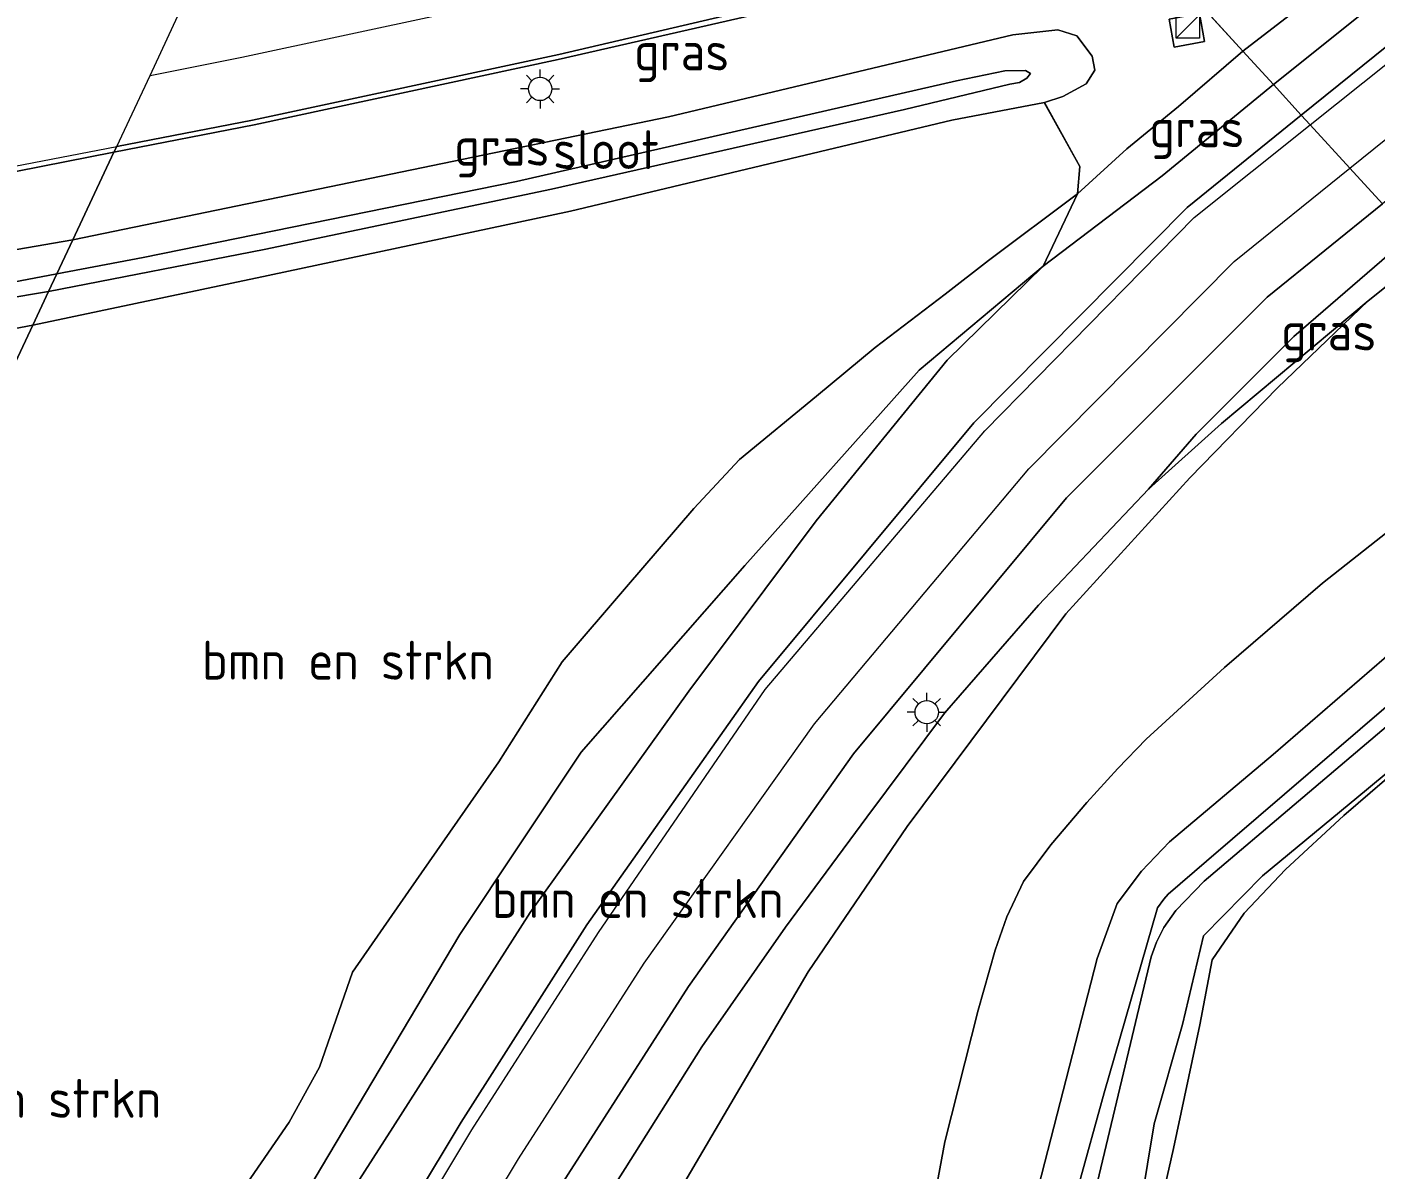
# Model space of a CAD drawing. Extents: x 253736 to 255979, y 477184 to 479215.
# Drawn here: x 253896 to 253982.6, y 477443.2 to 477516.6 of the extents above; entities that cross this region are included whole.
import ezdxf
from ezdxf.enums import TextEntityAlignment as Align

# ---------------------------------------------------------------- set-up
doc = ezdxf.new("R2010")
doc.units = 0
for name, color, linetype, lineweight in [('af-bs-rasterhekwerk', 8, 'hekwerk', 18), ('bp-b5-bomenstruiken', 8, 'Continuous', 18), ('bp-b5-grasland', 8, 'Continuous', 18), ('gw-bs-insteekwatergang', 8, 'Continuous', 18), ('gw-bs-kruinlijn', 8, 'Continuous', 18), ('gw-bs-teenlijn', 8, 'Continuous', 18), ('mk-bs-streep 0.15', 8, 'Continuous', 18), ('og-b5-grond_ingericht', 8, 'Continuous', 18), ('og-b5-water', 8, 'Continuous', 18), ('og-bs-hulpgeometrie', 8, 'Continuous', 18), ('og-bs-inrichtingselement', 8, 'Continuous', 18), ('og-bs-terreinafscheiding', 8, 'Continuous', 18), ('vh-b5-verh_soort', 8, 'Continuous', 18), ('wh-bs-waterlijn', 8, 'Continuous', 18), ('wm-bs-lichtmast', 8, 'Continuous', 18)]:
    doc.layers.add(name, color=color, linetype=linetype, lineweight=lineweight)
doc.styles.add('rtw_iso', font='isocp.shx')
doc.linetypes.add('hekwerk', pattern='A,7,-1.5,[1,RTW.shx,S=0.75,R=0,X=0,Y=0],-1.5', length=10)

# ---------------------------------------------------------------- blocks, each defined once
blk = doc.blocks.new('RW1 Buren totaal_ACAD_1_FMEBLOCK21')
at = {"layer": 'og-b5-grond_ingericht'}
blk.add_polyline3d([(-45.346, 15.011, 22.924), (-43.381, 23.743, 23.059), (-41.691, 31.682, 23.005), (-40.903, 35.851, 22.981), (-38.829, 38.855, 22.906), (-36.178, 41.653, 22.738), (-32.432, 45.139, 22.711), (-26.27, 50.414, 22.867)], dxfattribs=at)
blk = doc.blocks.new('dtbattr-r')
at = {"style": 'rtw_iso'}
blk.add_attdef('TAG', text='', height=2.5, dxfattribs=at).set_placement((0, 0), align=Align.MIDDLE_CENTER)
blk = doc.blocks.new('RW1 Buren totaal_ACAD_1_FMEBLOCK25')
at = {"layer": 'bp-b5-grasland'}
for points in [[(37.604, 1.981, 22.717), (33.462, -1.578, 22.693), (30.141, -4.284, 22.699), (26.973, -7.188, 22.711), (27.117, -5.425, 22.711), (24.841, -1.312, 22.72), (26.023, -0.938, 22.687), (27.536, -0.116, 22.654), (28.082, 0.766, 22.654), (27.915, 1.668, 22.663), (26.935, 2.979, 22.741), (25.701, 3.36, 22.786), (22.819, 3.027, 22.819), (0.687, -2.238, 22.795), (-37.604, -10.135, 22.801), (-34.964, -4.514, 23.136), (-25.957, -2.749, 23.15), (-6.402, 1.448, 23.256), (12.267, 5.736, 23.222), (30.155, 10.135, 23.287)], [(34.81, 4.402, 22.84), (32.863, 4.043, 22.813), (33.194, 2.242, 22.836), (35.141, 2.6, 22.86)]]:
    blk.add_polyline3d(points, close=True, dxfattribs=at)
blk = doc.blocks.new('kast')
blk.add_line((-0.75, -0.75), (0.75, 0.75))
blk.add_lwpolyline([(-0.75, 0.75), (0.75, 0.75), (0.75, -0.75), (-0.75, -0.75)], close=True)
blk = doc.blocks.new('lantaarnpaal')
for p, q in [((-0.884, 0.884), (-0.53, 0.53)), ((0, 0.75), (0, 1.25)), ((0.53, 0.53), (0.884, 0.884)), ((-0.75, 0), (-1.25, 0)), ((0.75, 0), (1.25, 0)), ((-0.53, -0.53), (-0.884, -0.884)), ((0, -0.75), (0, -1.25)), ((0.53, -0.53), (0.884, -0.884))]:
    blk.add_line(p, q)
blk.add_circle((0, 0), 0.75)

msp = doc.modelspace()

# ---------------------------------------------------------------- linework, layer by layer
at = {"layer": 'af-bs-rasterhekwerk'}
msp.add_polyline3d([(254064.962, 477415.638, 23.662), (254009.008, 477385.027, 23.767), (253985.329, 477372.07, 23.806), (253962.808, 477359.863, 23.764), (253961.123, 477358.694, 23.773), (253962.087, 477361.234, 23.788), (253963.728, 477388.822, 23.824), (253965.298, 477413.269, 23.866), (253966.837, 477430.526, 23.131), (253967.697, 477435.838, 22.924), (253969.662, 477444.57, 23.059), (253971.351, 477452.509, 23.005), (253972.14, 477456.678, 22.981), (253974.214, 477459.682, 22.906), (253976.864, 477462.48, 22.738), (253980.61, 477465.966, 22.711), (253986.772, 477471.242, 22.867), (253998.092, 477479.265, 22.831), (254003.46, 477482.961, 22.831)], dxfattribs=at)
at = {"layer": 'bp-b5-bomenstruiken'}
for points in [[(253879.879, 477462.401, 23.026), (253896.338, 477497.465, 22.887), (253911.472, 477500.66, 22.888), (253930.9, 477504.794, 22.795), (253955.416, 477510.641, 22.744), (253961.361, 477511.781, 22.72), (253963.637, 477507.668, 22.711), (253963.493, 477505.906, 22.711), (253957.769, 477501.631, 22.885), (253954.983, 477499.471, 22.954), (253950.485, 477496.044, 22.954), (253946.717, 477492.911, 22.978), (253941.756, 477488.831, 22.966), (253938.822, 477485.695, 22.954), (253934.51, 477480.661, 22.969), (253930.361, 477475.834, 23.044), (253926.292, 477469.408, 23.047), (253920.483, 477461.069, 23.062), (253916.888, 477455.886, 23.14), (253914.759, 477449.781, 23.236), (253912.808, 477446.262, 23.38), (253910.128, 477442.326, 23.449)], [(253910.128, 477442.326, 23.449), (253912.808, 477446.262, 23.38), (253914.759, 477449.781, 23.236), (253916.888, 477455.886, 23.14), (253920.483, 477461.069, 23.062), (253926.292, 477469.408, 23.047), (253930.361, 477475.834, 23.044), (253934.51, 477480.661, 22.969), (253938.822, 477485.695, 22.954), (253941.756, 477488.831, 22.966), (253946.717, 477492.911, 22.978), (253950.485, 477496.044, 22.954), (253954.983, 477499.471, 22.954), (253957.769, 477501.631, 22.885), (253963.493, 477505.906, 22.711), (253961.286, 477501.259, 23.56), (253953.319, 477494.579, 23.554), (253942.098, 477482.028, 23.857), (253931.58, 477470.021, 24.058), (253923.787, 477458.317, 24.265), (253912.13, 477438.71, 24.667)], [(253937.611, 477441.317, 23.08), (253946.189, 477455.921, 22.99), (253952.55, 477465.255, 22.951), (253962.752, 477478.925, 22.954), (253970.704, 477487.664, 22.951), (253976.338, 477493.44, 23.005), (253982.167, 477499.043, 23.002), (253986.001, 477502.073, 22.939)], [(253912.13, 477438.71, 24.667), (253923.787, 477458.317, 24.265), (253931.58, 477470.021, 24.058), (253942.098, 477482.028, 23.857), (253953.319, 477494.579, 23.554), (253961.286, 477501.259, 23.56), (253955.107, 477495.214, 23.644), (253946.702, 477484.887, 23.821), (253938.499, 477473.943, 24.031), (253928.312, 477459.716, 24.295), (253919.479, 477445.904, 24.523), (253913.553, 477436.65, 24.784)], [(253929.415, 477435.424, 24.496), (253934.41, 477443.267, 24.244), (253939.334, 477451.084, 24.016), (253944.715, 477458.781, 23.824), (253949.941, 477465.849, 23.662), (253954.942, 477472.532, 23.497), (253960.987, 477479.477, 23.353), (253968.06, 477486.928, 23.191), (253972.743, 477491.16, 23.098), (253982.167, 477499.043, 23.002), (253976.338, 477493.44, 23.005), (253970.704, 477487.664, 22.951), (253962.752, 477478.925, 22.954), (253952.55, 477465.255, 22.951), (253946.189, 477455.921, 22.99), (253937.611, 477441.317, 23.08)], [(253987.955, 477487.759, 22.756), (253979.233, 477480.895, 22.726), (253972.939, 477475.466, 22.726), (253967.896, 477470.873, 22.711), (253966.091, 477468.974, 22.693), (253964.096, 477466.787, 22.693), (253961.771, 477464.065, 22.726), (253960.027, 477461.718, 22.738), (253958.94, 477459.45, 22.744), (253958.202, 477457.297, 22.792), (253957.102, 477453.442, 22.834), (253954.969, 477444.984, 22.885), (253952.853, 477433.534, 22.927), (253951.511, 477423.769, 23.494), (253949.661, 477409.929, 23.611), (253948.133, 477392.222, 23.563), (253945.096, 477361.216, 23.515), (253924.018, 477348.372, 23.29), (253891.345, 477330.383, 22.798), (253858.404, 477310.788, 22.612), (253824.429, 477292.936, 22.336)]]:
    msp.add_polyline3d(points, dxfattribs=at)
msp.add_polyline3d([(253879.879, 477462.401, 23.026), (253874.87, 477469.079, 22.906), (253869.994, 477475.221, 22.831), (253862.753, 477482.698, 22.831), (253859.783, 477484.78, 22.822), (253854.69, 477487.459, 22.858), (253850.294, 477489.035, 22.831), (253854.508, 477490.058, 22.837), (253870.426, 477492.581, 22.831), (253896.338, 477497.465, 22.887)], close=True, dxfattribs=at)
at = {"layer": 'bp-b5-grasland'}
for points in [[(254012.81, 477534.666, 23.406), (254002.318, 477528.651, 23.338), (253988.225, 477519.323, 23.437), (253977.88, 477510.962, 23.542), (253976.085, 477512.927, 23.383), (253982.29, 477517.891, 23.384), (253988.629, 477522.627, 23.36), (253994.171, 477525.856, 23.348), (253997.655, 477528.241, 23.306), (253993.47, 477527.118, 23.198), (253989.296, 477524.936, 23.066), (253985.077, 477522.56, 23.006), (253979.613, 477519.325, 22.844), (253974.123, 477515.075, 22.717), (253966.674, 477523.229, 23.287), (253969.274, 477523.868, 23.297), (253987.599, 477528.545, 23.354), (254004.711, 477533.095, 23.342), (254012.633, 477535.305, 23.389), (254012.855, 477535.049, 23.395), (254012.726, 477534.763, 23.376)], [(253976.085, 477512.927, 23.383), (253974.123, 477515.075, 22.717), (253979.613, 477519.325, 22.844), (253985.077, 477522.56, 23.006), (253989.296, 477524.936, 23.066), (253993.47, 477527.118, 23.198), (253997.655, 477528.241, 23.306), (253994.171, 477525.856, 23.348), (253988.629, 477522.627, 23.36), (253982.29, 477517.891, 23.384)], [(253961.361, 477511.781, 22.72), (253955.416, 477510.641, 22.744), (253930.9, 477504.794, 22.795), (253911.472, 477500.66, 22.888), (253896.338, 477497.465, 22.887), (253897.357, 477499.636, 21.532), (253911.212, 477502.335, 21.457), (253929.678, 477506.215, 21.424), (253952.377, 477511.339, 21.478), (253959.137, 477512.948, 21.475), (253959.775, 477513.071, 21.475), (253960.229, 477513.332, 21.472), (253960.461, 477513.636, 21.472), (253960.16, 477513.841, 21.469), (253958.816, 477513.813, 21.46), (253955.715, 477513.166, 21.436), (253927.426, 477506.702, 21.442), (253903.44, 477501.816, 21.412), (253897.885, 477500.762, 21.433), (253898.916, 477502.958, 22.801), (253937.206, 477510.856, 22.795), (253959.339, 477516.12, 22.819), (253962.221, 477516.453, 22.786), (253963.455, 477516.072, 22.741), (253964.434, 477514.762, 22.663), (253964.601, 477513.86, 22.654), (253964.055, 477512.977, 22.654), (253962.542, 477512.156, 22.687)], [(253976.085, 477512.927, 23.383), (253968.928, 477507.069, 23.41), (253961.286, 477501.259, 23.56), (253963.493, 477505.906, 22.711), (253966.66, 477508.809, 22.699), (253969.981, 477511.516, 22.693), (253974.123, 477515.075, 22.717)], [(253986.001, 477502.073, 22.939), (253982.167, 477499.043, 23.002), (253972.743, 477491.16, 23.098), (253968.06, 477486.928, 23.191), (253971.118, 477490.472, 23.233), (253977.403, 477496.746, 23.152), (253984.931, 477503.244, 23.083)]]:
    msp.add_polyline3d(points, close=True, dxfattribs=at)
for points in [[(253913.553, 477436.65, 24.784), (253919.479, 477445.904, 24.523), (253928.312, 477459.716, 24.295), (253938.499, 477473.943, 24.031), (253946.702, 477484.887, 23.821), (253955.107, 477495.214, 23.644), (253961.286, 477501.259, 23.56), (253968.928, 477507.069, 23.41), (253976.085, 477512.927, 23.383), (253977.88, 477510.962, 23.542), (253970.55, 477505.037, 23.617), (253956.836, 477491.192, 23.805), (253942.98, 477474.569, 24.07), (253931.945, 477458.924, 24.363), (253923.868, 477446.245, 24.584), (253914.949, 477431.389, 24.942)], [(253892.176, 477506.741, 23.121), (253901.555, 477508.579, 23.136), (253898.916, 477502.958, 22.801), (253873.821, 477498.624, 22.72)], [(253812.018, 477317.83, 27.879), (253819.954, 477318.762, 27.778), (253838.247, 477324.704, 27.65), (253853.693, 477333.464, 27.436), (253868.713, 477346.269, 27.188), (253880.013, 477359.05, 26.895), (253893.15, 477378.084, 26.382), (253903.406, 477395.697, 25.824), (253913.212, 477412.947, 25.26), (253921.51, 477427.654, 24.788), (253930.211, 477442.07, 24.39), (253938.488, 477454.969, 24.088), (253949.088, 477469.923, 23.758), (253962.783, 477486.383, 23.447), (253975.683, 477499.259, 23.258), (253983.092, 477505.257, 23.176)], [(253984.931, 477503.244, 23.083), (253977.403, 477496.746, 23.152), (253971.118, 477490.472, 23.233), (253968.06, 477486.928, 23.191), (253960.987, 477479.477, 23.353), (253954.942, 477472.532, 23.497), (253949.941, 477465.849, 23.662), (253944.715, 477458.781, 23.824), (253939.334, 477451.084, 24.016), (253934.41, 477443.267, 24.244), (253929.415, 477435.424, 24.496)], [(253873.821, 477498.624, 22.72), (253898.916, 477502.958, 22.801), (253897.885, 477500.762, 21.433), (253886.394, 477498.59, 21.505)], [(253865.164, 477494.236, 21.532), (253897.357, 477499.636, 21.532), (253896.338, 477497.465, 22.887), (253870.426, 477492.581, 22.831)], [(253824.429, 477292.936, 22.336), (253858.404, 477310.788, 22.612), (253891.345, 477330.383, 22.798), (253924.018, 477348.372, 23.29), (253945.096, 477361.216, 23.515), (253948.133, 477392.222, 23.563), (253949.661, 477409.929, 23.611), (253951.511, 477423.769, 23.494), (253952.853, 477433.534, 22.927), (253954.969, 477444.984, 22.885), (253957.102, 477453.442, 22.834), (253958.202, 477457.297, 22.792), (253958.94, 477459.45, 22.744), (253960.027, 477461.718, 22.738), (253961.771, 477464.065, 22.726), (253964.096, 477466.787, 22.693), (253966.091, 477468.974, 22.693), (253967.896, 477470.873, 22.711), (253972.939, 477475.466, 22.726), (253979.233, 477480.895, 22.726), (253987.955, 477487.759, 22.756)], [(253960.985, 477442.098, 22.729), (253964.76, 477456.765, 22.612), (253966.037, 477460.31, 22.594), (253967.596, 477462.393, 22.591), (253969.416, 477464.277, 22.597), (253976.067, 477469.874, 22.567), (253984.007, 477476.739, 22.528)], [(253984.007, 477476.739, 22.528), (253976.067, 477469.874, 22.567), (253969.416, 477464.277, 22.597), (253967.596, 477462.393, 22.591), (253966.037, 477460.31, 22.594), (253964.76, 477456.765, 22.612), (253960.985, 477442.098, 22.729)], [(253984.999, 477474.384, 20.767), (253971.776, 477463.031, 20.917), (253969.326, 477460.913, 20.947), (253969.034, 477460.592, 20.947), (253968.627, 477460.029, 20.947), (253965.216, 477448.141, 20.947), (253961.82, 477435.881, 20.971)], [(253967.12, 477438.232, 22.903), (253968.431, 477446.141, 22.894), (253970.237, 477452.534, 22.84), (253971.593, 477458.225, 22.828), (253975.381, 477462.092, 22.768), (253982.068, 477467.612, 22.723), (253989.683, 477473.933, 22.801)], [(253989.683, 477473.933, 22.801), (253982.068, 477467.612, 22.723), (253975.381, 477462.092, 22.768), (253971.593, 477458.225, 22.828), (253970.237, 477452.534, 22.84), (253968.431, 477446.141, 22.894), (253967.12, 477438.232, 22.903)], [(253963.772, 477438.191, 20.947), (253968.231, 477456.869, 20.998), (253968.565, 477457.824, 20.977), (253969.037, 477458.757, 20.971), (253969.824, 477459.848, 20.968), (253971.634, 477461.741, 20.965), (253983.757, 477472.019, 20.938)], [(253986.772, 477471.242, 22.867), (253980.61, 477465.966, 22.711), (253976.864, 477462.48, 22.738), (253974.214, 477459.682, 22.906), (253972.14, 477456.678, 22.981), (253971.351, 477452.509, 23.005), (253969.662, 477444.57, 23.059), (253967.697, 477435.838, 22.924)]]:
    msp.add_polyline3d(points, dxfattribs=at)
at = {"layer": 'gw-bs-insteekwatergang'}
for points in [[(253896.338, 477497.465, 22.887), (253911.472, 477500.66, 22.888), (253930.9, 477504.794, 22.795), (253955.416, 477510.641, 22.744), (253961.361, 477511.781, 22.72), (253962.542, 477512.156, 22.687), (253964.055, 477512.977, 22.654), (253964.601, 477513.86, 22.654), (253964.434, 477514.762, 22.663), (253963.455, 477516.072, 22.741), (253962.221, 477516.453, 22.786), (253959.339, 477516.12, 22.819), (253937.206, 477510.856, 22.795)], [(253937.206, 477510.856, 22.795), (253898.916, 477502.958, 22.801)], [(253898.916, 477502.958, 22.801), (253873.821, 477498.624, 22.72), (253851.168, 477494.877, 22.783), (253842.15, 477493.005, 22.681), (253841.266, 477492.36, 22.678), (253840.813, 477491.581, 22.705), (253840.842, 477490.408, 22.801), (253841.507, 477489.745, 22.852), (253843.782, 477488.857, 22.867), (253850.294, 477489.035, 22.831), (253854.508, 477490.058, 22.837), (253870.426, 477492.581, 22.831), (253896.338, 477497.465, 22.887)], [(254065.316, 477415.251, 23.599), (254045.386, 477404.159, 23.551), (254024.878, 477392.807, 23.536), (254005.242, 477382.203, 23.674), (253981.58, 477369.163, 23.71), (253960.644, 477357.782, 23.587), (253960.632, 477357.933, 23.614), (253960.516, 477358.843, 23.611), (253961.017, 477360.752, 23.638), (253962.162, 477378.318, 23.65), (253963.912, 477402.189, 23.755), (253964.74, 477414.58, 23.719), (253965.234, 477422.998, 23.449), (253965.349, 477428.617, 23.161), (253965.816, 477433.574, 22.951), (253967.12, 477438.232, 22.903), (253968.431, 477446.141, 22.894), (253970.237, 477452.534, 22.84), (253971.593, 477458.225, 22.828), (253975.381, 477462.092, 22.768), (253982.068, 477467.612, 22.723), (253989.683, 477473.933, 22.801), (253996.62, 477478.944, 22.78), (254003.009, 477483.455, 22.786)], [(253984.007, 477476.739, 22.528), (253976.067, 477469.874, 22.567), (253969.416, 477464.277, 22.597), (253967.596, 477462.393, 22.591), (253966.037, 477460.31, 22.594), (253964.76, 477456.765, 22.612), (253960.985, 477442.098, 22.729)]]:
    msp.add_polyline3d(points, dxfattribs=at)
at = {"layer": 'gw-bs-kruinlijn'}
for points in [[(253976.085, 477512.927, 23.383), (253982.29, 477517.891, 23.384), (253988.629, 477522.627, 23.36), (253994.171, 477525.856, 23.348), (253997.655, 477528.241, 23.306)], [(253892.142, 477429.821, 24.391), (253893.439, 477429.285, 24.391), (253895.396, 477428.692, 24.487), (253898.021, 477428.282, 24.52), (253900.52, 477428.681, 24.637), (253903.192, 477429.381, 24.733), (253905.397, 477430.851, 24.751), (253908.746, 477434.327, 24.712), (253912.13, 477438.71, 24.667), (253923.787, 477458.317, 24.265), (253931.58, 477470.021, 24.058), (253942.098, 477482.028, 23.857), (253953.319, 477494.579, 23.554), (253961.286, 477501.259, 23.56), (253968.928, 477507.069, 23.41), (253976.085, 477512.927, 23.383)], [(253984.931, 477503.244, 23.083), (253977.403, 477496.746, 23.152), (253971.118, 477490.472, 23.233), (253968.06, 477486.928, 23.191)]]:
    msp.add_polyline3d(points, dxfattribs=at)
at = {"layer": 'gw-bs-teenlijn'}
for points in [[(253974.123, 477515.075, 22.717), (253979.613, 477519.325, 22.844), (253985.077, 477522.56, 23.006), (253989.296, 477524.936, 23.066), (253993.47, 477527.118, 23.198), (253997.655, 477528.241, 23.306)], [(253910.128, 477442.326, 23.449), (253912.808, 477446.262, 23.38), (253914.759, 477449.781, 23.236), (253916.888, 477455.886, 23.14), (253920.483, 477461.069, 23.062), (253926.292, 477469.408, 23.047), (253930.361, 477475.834, 23.044), (253934.51, 477480.661, 22.969), (253938.822, 477485.695, 22.954), (253941.756, 477488.831, 22.966), (253946.717, 477492.911, 22.978), (253950.485, 477496.044, 22.954), (253954.983, 477499.471, 22.954), (253957.769, 477501.631, 22.885), (253963.493, 477505.906, 22.711), (253966.66, 477508.809, 22.699), (253969.981, 477511.516, 22.693), (253974.123, 477515.075, 22.717)], [(253982.167, 477499.043, 23.002), (253976.338, 477493.44, 23.005), (253970.704, 477487.664, 22.951), (253962.752, 477478.925, 22.954), (253952.55, 477465.255, 22.951), (253946.189, 477455.921, 22.99), (253937.611, 477441.317, 23.08)]]:
    msp.add_polyline3d(points, dxfattribs=at)
at = {"layer": 'mk-bs-streep 0.15'}
for points in [[(253980.993, 477507.553, 23.335), (253990.806, 477515.466, 23.229), (254004.426, 477524.631, 23.177), (254014.868, 477530.474, 23.191), (254032.206, 477538.093, 23.302), (254045.726, 477543.24, 23.371), (254059.527, 477548.299, 23.43), (254078.062, 477555.283, 23.538), (254098.089, 477562.623, 23.57), (254124.278, 477572.145, 23.66), (254147.4, 477580.619, 23.704), (254173.89, 477591.113, 23.764), (254195.32, 477600.02, 23.779), (254219.174, 477610.411, 23.806), (254242.272, 477620.886, 23.832), (254263.835, 477631.198, 23.865), (254268.722, 477633.599, 23.88)], [(253978.449, 477510.339, 23.513), (253988.714, 477518.538, 23.402), (254002.601, 477527.739, 23.311), (254013.31, 477533.545, 23.334), (254030.965, 477541.424, 23.452), (254044.607, 477546.621, 23.462), (254058.438, 477551.693, 23.458), (254076.876, 477558.581, 23.525), (254096.996, 477565.958, 23.493)], [(253903.873, 477513.518, 23.113), (253909.785, 477514.688, 23.121), (253929.299, 477518.897, 23.163), (253947.925, 477523.166, 23.168), (253963.287, 477526.935, 23.209)], [(253815.714, 477325.702, 27.434), (253818.117, 477325.978, 27.409), (253835.282, 477331.463, 27.259), (253849.61, 477339.556, 27.085), (253863.68, 477351.469, 26.873), (253875.076, 477364.309, 26.622), (253887.23, 477381.545, 26.236), (253897.552, 477399.152, 25.781), (253907.103, 477416.289, 25.313), (253915.647, 477430.9, 24.909), (253924.559, 477445.758, 24.587), (253932.703, 477458.448, 24.315), (253943.425, 477474.051, 24.043), (253957.529, 477490.675, 23.764), (253970.994, 477504.384, 23.593), (253978.449, 477510.339, 23.513)], [(253813.609, 477321.22, 27.704), (253819.116, 477321.88, 27.648), (253836.892, 477327.619, 27.468), (253852.08, 477336.21, 27.3), (253866.485, 477348.582, 27.049), (253878.108, 477361.777, 26.774), (253890.442, 477379.575, 26.328), (253900.687, 477397.345, 25.827), (253910.225, 477414.549, 25.307), (253918.694, 477429.155, 24.874), (253927.559, 477443.896, 24.499), (253935.642, 477456.48, 24.181), (253946.584, 477471.844, 23.908), (253960.355, 477488.245, 23.615), (253973.565, 477501.563, 23.416), (253980.993, 477507.553, 23.335)]]:
    msp.add_polyline3d(points, dxfattribs=at)
at = {"layer": 'og-b5-water'}
for points in [[(253897.357, 477499.636, 21.532), (253897.885, 477500.762, 21.433), (253903.44, 477501.816, 21.412), (253927.426, 477506.702, 21.442), (253955.715, 477513.166, 21.436), (253958.816, 477513.813, 21.46), (253960.16, 477513.841, 21.469), (253960.461, 477513.636, 21.472), (253960.229, 477513.332, 21.472), (253959.775, 477513.071, 21.475), (253959.137, 477512.948, 21.475), (253952.377, 477511.339, 21.478), (253929.678, 477506.215, 21.424), (253911.212, 477502.335, 21.457)], [(253897.357, 477499.636, 21.532), (253865.164, 477494.236, 21.532), (253844.782, 477491.069, 21.532), (253843.132, 477491.026, 21.532), (253842.802, 477491.156, 21.532), (253842.666, 477491.32, 21.532), (253842.755, 477491.61, 21.532), (253844.656, 477491.86, 21.532), (253854.452, 477493.406, 21.532), (253869.802, 477495.801, 21.52), (253886.394, 477498.59, 21.505), (253897.885, 477500.762, 21.433)]]:
    msp.add_polyline3d(points, close=True, dxfattribs=at)
for points in [[(253961.82, 477435.881, 20.971), (253965.216, 477448.141, 20.947), (253968.627, 477460.029, 20.947), (253969.034, 477460.592, 20.947), (253969.326, 477460.913, 20.947), (253971.776, 477463.031, 20.917), (253984.999, 477474.384, 20.767)], [(253983.757, 477472.019, 20.938), (253971.634, 477461.741, 20.965), (253969.824, 477459.848, 20.968), (253969.037, 477458.757, 20.971), (253968.565, 477457.824, 20.977), (253968.231, 477456.869, 20.998), (253963.772, 477438.191, 20.947), (253962.583, 477434.515, 20.947), (253962.036, 477431.086, 20.947), (253961.445, 477423.49, 20.926), (253957.976, 477370.995, 20.821), (253957.613, 477363.94, 20.716), (253957.228, 477361.604, 20.716), (253956.883, 477359.715, 20.716), (253956.393, 477357.761, 20.716), (253955.882, 477356.606, 20.716), (253955.17, 477355.389, 20.716), (253954.18, 477353.877, 20.716), (253953.181, 477352.738, 20.716), (253952.075, 477351.942, 20.716), (253950.683, 477351.104, 20.716), (253897.19, 477322.057, 20.716), (253855.506, 477299.237, 20.716), (253816.964, 477278.291, 20.722)]]:
    msp.add_polyline3d(points, dxfattribs=at)
at = {"layer": 'og-bs-hulpgeometrie'}
for points in [[(253966.674, 477523.229, 23.287), (253974.123, 477515.075, 22.717), (253976.085, 477512.927, 23.383), (253977.88, 477510.962, 23.542), (253978.449, 477510.339, 23.513), (253980.993, 477507.553, 23.335), (253983.092, 477505.257, 23.176)], [(253869.485, 477440.256, 23.811), (253871.736, 477445.052, 23.943), (253872.022, 477445.662, 23.971), (253873.288, 477448.358, 24.013), (253874.282, 477450.476, 24.559), (253875.076, 477452.169, 25.192), (253876.168, 477454.495, 25.036), (253879.879, 477462.401, 23.026), (253896.338, 477497.465, 22.887), (253897.357, 477499.636, 21.532), (253897.885, 477500.762, 21.433), (253898.916, 477502.958, 22.801), (253901.555, 477508.579, 23.136), (253901.733, 477508.958, 23.176), (253903.873, 477513.518, 23.113), (253905.67, 477517.345, 23.092)]]:
    msp.add_polyline3d(points, dxfattribs=at)
at = {"layer": 'og-bs-terreinafscheiding'}
for points in [[(253966.377, 477523.554, 23.314), (253969.248, 477524.26, 23.323), (253987.502, 477528.845, 23.394), (254004.602, 477533.35, 23.389), (254011.709, 477535.37, 23.443), (254012.467, 477535.472, 23.446), (254012.935, 477535.477, 23.449), (254013.132, 477534.909, 23.423), (254012.81, 477534.666, 23.406), (254002.318, 477528.651, 23.338), (253988.225, 477519.323, 23.437), (253977.88, 477510.962, 23.542)], [(253901.555, 477508.579, 23.136), (253910.562, 477510.344, 23.15), (253930.118, 477514.541, 23.256), (253948.787, 477518.83, 23.222), (253966.674, 477523.229, 23.287)], [(253901.733, 477508.958, 23.176), (253910.452, 477510.65, 23.195), (253930.146, 477514.867, 23.243), (253948.703, 477519.211, 23.26), (253966.377, 477523.554, 23.314)], [(253971.329, 477517.495, 22.84), (253971.66, 477515.693, 22.86), (253969.713, 477515.335, 22.836), (253969.382, 477517.137, 22.813), (253971.329, 477517.495, 22.84)], [(253913.553, 477436.65, 24.784), (253919.479, 477445.904, 24.523), (253928.312, 477459.716, 24.295), (253938.499, 477473.943, 24.031), (253946.702, 477484.887, 23.821), (253955.107, 477495.214, 23.644), (253961.286, 477501.259, 23.56), (253963.493, 477505.906, 22.711), (253963.637, 477507.668, 22.711), (253961.361, 477511.781, 22.72)], [(253977.88, 477510.962, 23.542), (253970.55, 477505.037, 23.617), (253956.836, 477491.192, 23.805), (253942.98, 477474.569, 24.07), (253931.945, 477458.924, 24.363), (253923.868, 477446.245, 24.584), (253914.949, 477431.389, 24.942), (253906.491, 477416.768, 25.312), (253896.87, 477399.593, 25.788), (253886.768, 477381.944, 26.21), (253874.618, 477364.677, 26.593), (253863.309, 477351.838, 26.85), (253849.188, 477339.972, 27.05), (253835.159, 477332.006, 27.217), (253817.935, 477326.435, 27.382), (253815.951, 477326.207, 27.403)], [(253872.022, 477445.662, 23.971), (253868.24, 477452.831, 23.827), (253858.389, 477464.973, 23.62), (253847.647, 477474.141, 23.43), (253835.465, 477481.374, 23.301), (253820.229, 477486.902, 23.146), (253804.902, 477489.987, 23.039), (253797.607, 477490.842, 23.003), (253797.296, 477490.855, 23.016), (253796.982, 477490.977, 23.014), (253796.772, 477491.252, 23.016), (253797.075, 477491.513, 23.043), (253797.574, 477491.724, 23.038), (253808.965, 477493.295, 22.999), (253826.399, 477495.701, 23.07), (253848.262, 477499.223, 23.065), (253865.709, 477502.227, 23.086), (253892.173, 477507.103, 23.155), (253901.733, 477508.958, 23.176)], [(253796.772, 477491.252, 23.016), (253797.91, 477491.542, 22.976), (253809.003, 477493.004, 22.956), (253826.443, 477495.466, 23.002), (253848.279, 477498.937, 23.019), (253865.876, 477501.84, 23.04), (253892.176, 477506.741, 23.121), (253901.555, 477508.579, 23.136)], [(253983.092, 477505.257, 23.176), (253975.683, 477499.259, 23.258), (253962.783, 477486.383, 23.447), (253949.088, 477469.923, 23.758), (253938.488, 477454.969, 24.088), (253930.211, 477442.07, 24.39), (253921.51, 477427.654, 24.788), (253913.212, 477412.947, 25.26), (253903.406, 477395.697, 25.824), (253893.15, 477378.084, 26.382), (253880.013, 477359.05, 26.895), (253868.713, 477346.269, 27.188), (253853.693, 477333.464, 27.436), (253838.247, 477324.704, 27.65), (253819.954, 477318.762, 27.778), (253812.018, 477317.83, 27.879)], [(253929.415, 477435.424, 24.496), (253934.41, 477443.267, 24.244), (253939.334, 477451.084, 24.016), (253944.715, 477458.781, 23.824), (253949.941, 477465.849, 23.662), (253954.942, 477472.532, 23.497), (253960.987, 477479.477, 23.353), (253968.06, 477486.928, 23.191), (253972.743, 477491.16, 23.098), (253982.167, 477499.043, 23.002), (253986.001, 477502.073, 22.939)], [(253792.197, 477275.601, 22.402), (253824.429, 477292.936, 22.336), (253858.404, 477310.788, 22.612), (253891.345, 477330.383, 22.798), (253924.018, 477348.372, 23.29), (253945.096, 477361.216, 23.515), (253948.133, 477392.222, 23.563), (253949.661, 477409.929, 23.611), (253951.511, 477423.769, 23.494), (253952.853, 477433.534, 22.927), (253954.969, 477444.984, 22.885), (253957.102, 477453.442, 22.834), (253958.202, 477457.297, 22.792), (253958.94, 477459.45, 22.744), (253960.027, 477461.718, 22.738), (253961.771, 477464.065, 22.726), (253964.096, 477466.787, 22.693), (253966.091, 477468.974, 22.693), (253967.896, 477470.873, 22.711), (253972.939, 477475.466, 22.726), (253979.233, 477480.895, 22.726), (253987.955, 477487.759, 22.756), (253994.768, 477492.476, 22.756)]]:
    msp.add_polyline3d(points, dxfattribs=at)
at = {"layer": 'vh-b5-verh_soort'}
for points in [[(254016.772, 477526.744, 23.022), (254011.802, 477524.41, 23.016), (254006.2, 477521.715, 23.028), (254002.917, 477520.066, 23.028), (253994.8, 477514.643, 23.057), (253992.582, 477512.94, 23.07), (253983.092, 477505.257, 23.176), (253980.993, 477507.553, 23.335), (253978.449, 477510.339, 23.513), (253977.88, 477510.962, 23.542), (253988.225, 477519.323, 23.437), (254002.318, 477528.651, 23.338), (254012.81, 477534.666, 23.406), (254013.31, 477533.545, 23.334), (254014.868, 477530.474, 23.191)], [(253966.377, 477523.554, 23.314), (253948.703, 477519.211, 23.26), (253930.146, 477514.867, 23.243), (253910.452, 477510.65, 23.195), (253901.733, 477508.958, 23.176), (253903.873, 477513.518, 23.113), (253905.67, 477517.345, 23.092), (253907.54, 477521.33, 23.001), (253908.314, 477522.977, 22.94), (253913.608, 477524.076, 22.951), (253927.074, 477527.008, 22.994), (253938.543, 477529.594, 23.009), (253951.178, 477532.719, 23.036), (253956.78, 477534.058, 23.041), (253957.949, 477532.779, 23.078), (253960.69, 477529.778, 23.157), (253963.287, 477526.935, 23.209)], [(253966.674, 477523.229, 23.287), (253948.787, 477518.83, 23.222), (253930.118, 477514.541, 23.256), (253910.562, 477510.344, 23.15), (253901.555, 477508.579, 23.136), (253901.733, 477508.958, 23.176), (253910.452, 477510.65, 23.195), (253930.146, 477514.867, 23.243), (253948.703, 477519.211, 23.26), (253966.377, 477523.554, 23.314)], [(253971.329, 477517.495, 22.84), (253971.66, 477515.693, 22.86), (253969.713, 477515.335, 22.836), (253969.382, 477517.137, 22.813)], [(253901.555, 477508.579, 23.136), (253892.176, 477506.741, 23.121), (253865.876, 477501.84, 23.04), (253848.279, 477498.937, 23.019), (253826.443, 477495.466, 23.002), (253809.003, 477493.004, 22.956), (253797.91, 477491.542, 22.976), (253796.772, 477491.252, 23.016), (253797.075, 477491.513, 23.043), (253797.574, 477491.724, 23.038), (253808.965, 477493.295, 22.999), (253826.399, 477495.701, 23.07), (253848.262, 477499.223, 23.065), (253865.709, 477502.227, 23.086), (253892.173, 477507.103, 23.155), (253901.733, 477508.958, 23.176)]]:
    msp.add_polyline3d(points, close=True, dxfattribs=at)
msp.add_polyline3d([(253914.949, 477431.389, 24.942), (253923.868, 477446.245, 24.584), (253931.945, 477458.924, 24.363), (253942.98, 477474.569, 24.07), (253956.836, 477491.192, 23.805), (253970.55, 477505.037, 23.617), (253977.88, 477510.962, 23.542), (253978.449, 477510.339, 23.513), (253980.993, 477507.553, 23.335), (253983.092, 477505.257, 23.176), (253975.683, 477499.259, 23.258), (253962.783, 477486.383, 23.447), (253949.088, 477469.923, 23.758), (253938.488, 477454.969, 24.088), (253930.211, 477442.07, 24.39)], dxfattribs=at)
at = {"layer": 'wh-bs-waterlijn'}
for points in [[(253897.357, 477499.636, 21.532), (253911.212, 477502.335, 21.457), (253929.678, 477506.215, 21.424), (253952.377, 477511.339, 21.478), (253959.137, 477512.948, 21.475), (253959.775, 477513.071, 21.475), (253960.229, 477513.332, 21.472), (253960.461, 477513.636, 21.472), (253960.16, 477513.841, 21.469), (253958.816, 477513.813, 21.46), (253955.715, 477513.166, 21.436), (253927.426, 477506.702, 21.442), (253903.44, 477501.816, 21.412), (253897.885, 477500.762, 21.433)], [(253897.885, 477500.762, 21.433), (253886.394, 477498.59, 21.505), (253869.802, 477495.801, 21.52), (253854.452, 477493.406, 21.532), (253844.656, 477491.86, 21.532), (253842.755, 477491.61, 21.532), (253842.666, 477491.32, 21.532), (253842.802, 477491.156, 21.532), (253843.132, 477491.026, 21.532), (253844.782, 477491.069, 21.532), (253865.164, 477494.236, 21.532), (253897.357, 477499.636, 21.532)], [(253984.999, 477474.384, 20.767), (253971.776, 477463.031, 20.917), (253969.326, 477460.913, 20.947), (253969.034, 477460.592, 20.947), (253968.627, 477460.029, 20.947), (253965.216, 477448.141, 20.947), (253961.82, 477435.881, 20.971)], [(253816.964, 477278.291, 20.722), (253855.506, 477299.237, 20.716), (253897.19, 477322.057, 20.716), (253950.683, 477351.104, 20.716), (253952.075, 477351.942, 20.716), (253953.181, 477352.738, 20.716), (253954.18, 477353.877, 20.716), (253955.17, 477355.389, 20.716), (253955.882, 477356.606, 20.716), (253956.393, 477357.761, 20.716), (253956.883, 477359.715, 20.716), (253957.228, 477361.604, 20.716), (253957.613, 477363.94, 20.716), (253957.976, 477370.995, 20.821), (253961.445, 477423.49, 20.926), (253962.036, 477431.086, 20.947), (253962.583, 477434.515, 20.947), (253963.772, 477438.191, 20.947), (253968.231, 477456.869, 20.998), (253968.565, 477457.824, 20.977), (253969.037, 477458.757, 20.971), (253969.824, 477459.848, 20.968), (253971.634, 477461.741, 20.965), (253983.757, 477472.019, 20.938)]]:
    msp.add_polyline3d(points, dxfattribs=at)

# ---------------------------------------------------------------- block references
at = {"layer": 'bp-b5-bomenstruiken'}
ref = msp.add_blockref('dtbattr-r', (253907.21875, 477473.9375, 23.061353), dxfattribs=at)
ref.add_attrib('TAG', 'bmn en strkn', dxfattribs={"layer": '0', "height": 2.5, "style": 'rtw_iso'}).set_placement((253907.21875, 477473.9375, 23.061353), align=Align.BOTTOM_LEFT)
ref = msp.add_blockref('dtbattr-r', (253925.84375, 477458.625, 24.801139), dxfattribs=at)
ref.add_attrib('TAG', 'bmn en strkn', dxfattribs={"layer": '0', "height": 2.5, "style": 'rtw_iso'}).set_placement((253925.84375, 477458.625, 24.801139), align=Align.BOTTOM_LEFT)
ref = msp.add_blockref('dtbattr-r', (253885.835938, 477445.78125, 24.191721), dxfattribs=at)
ref.add_attrib('TAG', 'bmn en strkn', dxfattribs={"layer": '0', "height": 2.5, "style": 'rtw_iso'}).set_placement((253885.835938, 477445.78125, 24.191721), align=Align.BOTTOM_LEFT)
at = {"layer": 'bp-b5-grasland'}
msp.add_blockref('RW1 Buren totaal_ACAD_1_FMEBLOCK25', (253936.5195, 477513.0935), dxfattribs=at)
ref = msp.add_blockref('dtbattr-r', (253934.992188, 477513.09375, 22.838769), dxfattribs=at)
ref.add_attrib('TAG', 'gras', dxfattribs={"layer": '0', "height": 2.5, "style": 'rtw_iso'}).set_placement((253934.992188, 477513.09375, 22.838769), align=Align.BOTTOM_LEFT)
ref = msp.add_blockref('dtbattr-r', (253968.109375, 477508.15625, 23.0695), dxfattribs=at)
ref.add_attrib('TAG', 'gras', dxfattribs={"layer": '0', "height": 2.5, "style": 'rtw_iso'}).set_placement((253968.109375, 477508.15625, 23.0695), align=Align.BOTTOM_LEFT)
ref = msp.add_blockref('dtbattr-r', (253923.429688, 477506.96875, 22.130724), dxfattribs=at)
ref.add_attrib('TAG', 'gras', dxfattribs={"layer": '0', "height": 2.5, "style": 'rtw_iso'}).set_placement((253923.429688, 477506.96875, 22.130724), align=Align.BOTTOM_LEFT)
ref = msp.add_blockref('dtbattr-r', (253976.585938, 477495.09375, 23.079625), dxfattribs=at)
ref.add_attrib('TAG', 'gras', dxfattribs={"layer": '0', "height": 2.5, "style": 'rtw_iso'}).set_placement((253976.585938, 477495.09375, 23.079625), align=Align.BOTTOM_LEFT)
at = {"layer": 'og-b5-grond_ingericht'}
msp.add_blockref('RW1 Buren totaal_ACAD_1_FMEBLOCK21', (254013.0425, 477420.8275), dxfattribs=at)
at = {"layer": 'og-b5-water'}
ref = msp.add_blockref('dtbattr-r', (253929.789062, 477506.75, 21.4646), dxfattribs=at)
ref.add_attrib('TAG', 'sloot', dxfattribs={"layer": '0', "height": 2.5, "style": 'rtw_iso'}).set_placement((253929.789062, 477506.75, 21.4646), align=Align.BOTTOM_LEFT)
at = {"layer": 'og-bs-inrichtingselement'}
msp.add_blockref('kast', (253970.58, 477516.672, 24.545), dxfattribs=at)
at = {"layer": 'wm-bs-lichtmast'}
for p in [(253928.949, 477512.651, 23.075), (253953.802, 477472.597, 23.523)]:
    msp.add_blockref('lantaarnpaal', p, dxfattribs=at)

doc.saveas('drawing.dxf')
